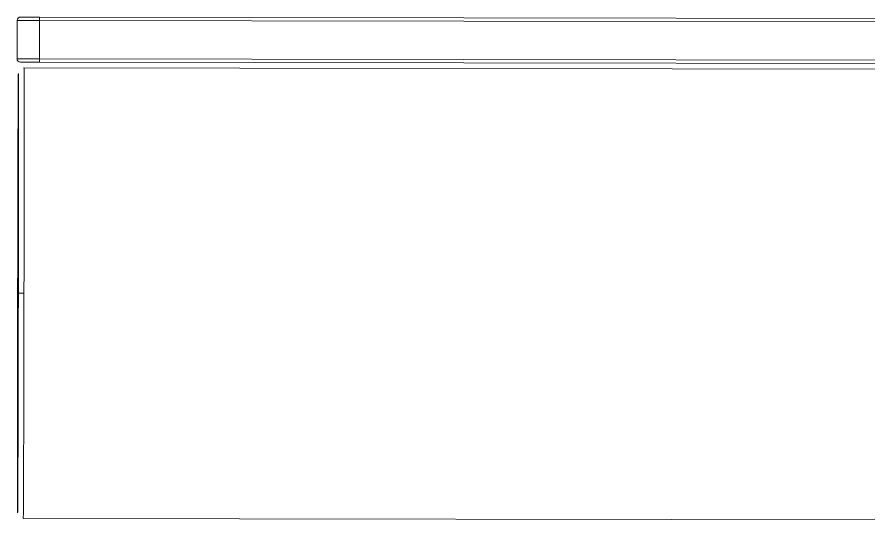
# Model space of a CAD drawing. Extents: x 16539 to 19738, y -91 to 2224.
# Drawn here: x 17262 to 17337.5, y 537.7 to 582.5 of the extents above; entities that cross this region are included whole.
import ezdxf

# ---------------------------------------------------------------- set-up
doc = ezdxf.new("R2010")
doc.units = 0
doc.header["$LTSCALE"] = 10
doc.header["$MEASUREMENT"] = 0
doc.layers.add('1', color=7, linetype='CONTINUOUS')

msp = doc.modelspace()

# ---------------------------------------------------------------- linework, layer by layer
at = {"layer": '1', "color": 7, "linetype": 'Continuous', "lineweight": 18}
for p, q in [((17261.993, 578.762), (17261.998, 582.162)), ((17262.299, 582.461), (17263.995, 582.459)), ((17263.995, 582.459), (17699.994, 581.779)), ((17262.292, 578.461), (17263.989, 578.459)), ((17263.989, 578.459), (17699.988, 577.779)), ((17411.908, 577.728), (17262.609, 577.961)), ((17262.546, 537.961), (17411.846, 537.728))]:
    msp.add_line(p, q, dxfattribs=at)
at = {"layer": '1', "color": 7, "linetype": 'Continuous', "lineweight": 13}
for p, q in [((17261.998, 582.162), (17263.994, 582.159)), ((17263.989, 578.759), (17263.994, 582.159)), ((17263.994, 582.159), (17699.993, 581.479)), ((17261.993, 578.762), (17263.989, 578.759)), ((17263.989, 578.759), (17699.988, 578.079)), ((17262.609, 557.961), (17262.108, 557.962))]:
    msp.add_line(p, q, dxfattribs=at)
at = {"layer": '1', "color": 7, "linetype": 'Continuous', "lineweight": 18}
for centre, major_axis, ratio, start_param, end_param in [((17262.298, 582.161), (0, -0.3), 0.999998, 3.141593, 4.712389), ((17262.293, 578.761), (0, -0.3), 0.999998, 4.712389, 6.283185), ((17262.078, 557.962), (0.03, 19.5), 0.001585, 4.712389, 7.836473), ((17262.578, 557.961), (0.031, 20), 0.001585, 4.712389, 6.283176), ((17262.078, 557.962), (0.03, 19.5), 0.001585, 1.570796, 4.694881), ((17262.078, 557.962), (0.03, 19.5), 0.001585, 1.553288, 1.570796), ((17262.578, 557.961), (0.031, 20), 0.001585, 3.141602, 4.712389)]:
    msp.add_ellipse(centre, major_axis=major_axis, ratio=ratio, start_param=start_param, end_param=end_param, dxfattribs=at)
at = {"layer": '1', "color": 7, "linetype": 'Continuous', "lineweight": 13}
for centre, major_axis, ratio, start_param, end_param in [((17263.995, 582.159), (0, 0.3), 0.001998, 0, 1.570796), ((17263.99, 578.759), (0, 0.3), 0.001998, 1.570796, 3.141593), ((17262.078, 557.962), (0.03, 19.5), 0.001585, 4.694881, 4.712389)]:
    msp.add_ellipse(centre, major_axis=major_axis, ratio=ratio, start_param=start_param, end_param=end_param, dxfattribs=at)

doc.saveas('drawing.dxf')
